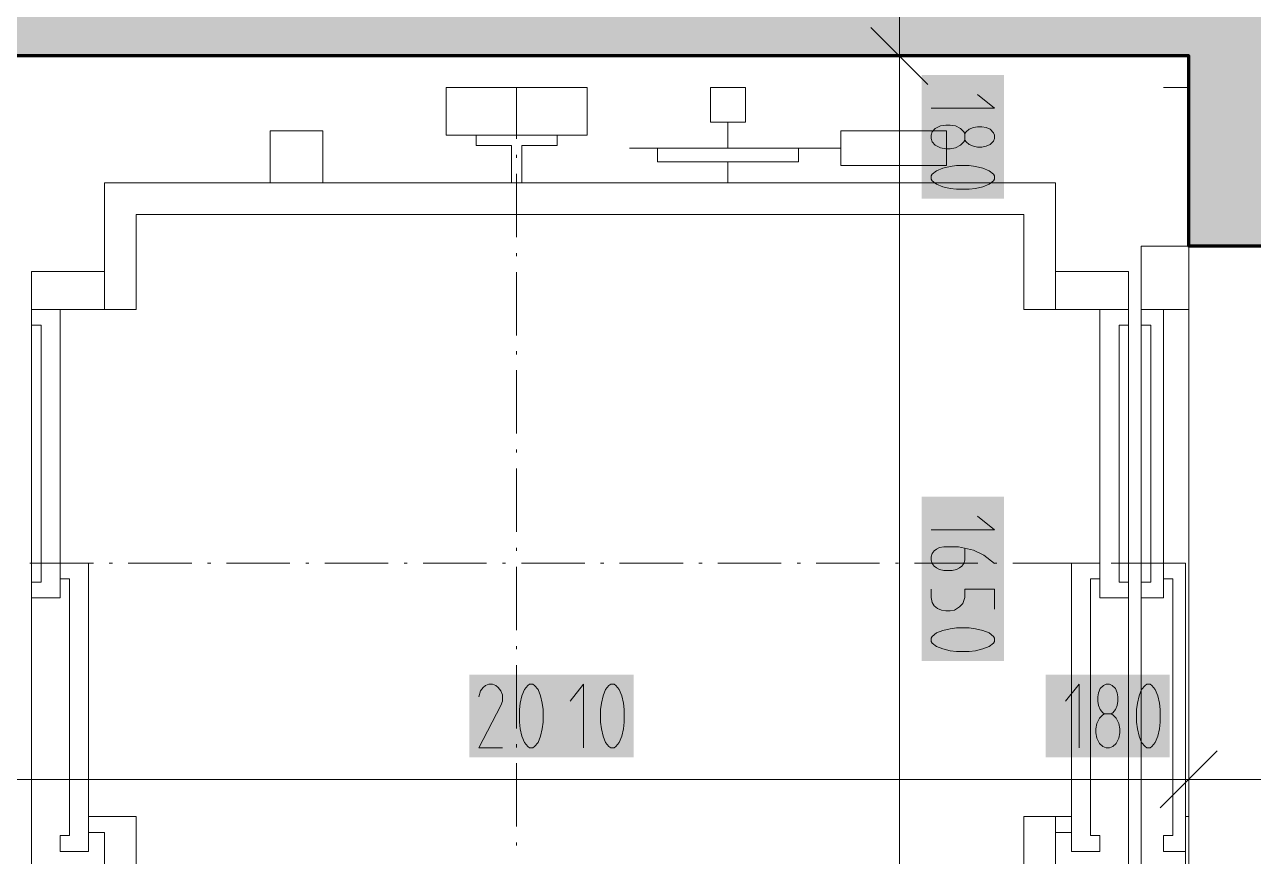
# Model space of a CAD drawing. Header units: millimetres. Extents: x 0 to 594, y 0 to 420.
# Drawn here: x 424.38 to 439.64, y 257.27 to 267.6 of the extents above; entities that cross this region are included whole.
import ezdxf

# ---------------------------------------------------------------- set-up
doc = ezdxf.new("R2010")
doc.units = ezdxf.units.MM
doc.header["$LTSCALE"] = 8
for name, color, linetype in [('PDF_Koty delkove', 7, 'Continuous'), ('PDF_Steny obvodove nosne', 7, 'Continuous'), ('PDF_Vytah', 7, 'Continuous')]:
    doc.layers.add(name, color=color, linetype=linetype)

msp = doc.modelspace()

# ---------------------------------------------------------------- hatches: boundary and pattern name
at = {"layer": 'PDF_Steny obvodove nosne', "true_color": 0xc0c0c0, "transparency": 33554559}
msp.add_hatch(color=9, dxfattribs=at).paths.add_polyline_path([(440.256, 268.63), (421.595, 268.63), (421.595, 267.213), (438.839, 267.213), (440.256, 267.213)])

# ---------------------------------------------------------------- linework, layer by layer
at = {"layer": 'PDF_Koty delkove', "lineweight": 18}
for points in [[(435.245, 271.758), (435.245, 270.441), (435.245, 268.866), (435.245, 268.63), (435.245, 267.213), (435.245, 254.22), (435.245, 252.803), (435.245, 252.567), (435.245, 250.992), (435.245, 250.48), (435.245, 208.63), (435.245, 203.906), (435.245, 202.724), (435.245, 190.913), (435.245, 190.126), (435.245, 155.402)], [(434.891, 267.567), (435.599, 266.858)], [(434.654, 267.213), (435.245, 267.213), (435.836, 267.213)], [(435.639, 266.564), (436.426, 266.564), (436.217, 266.732)], [(436.059, 266.249), (436.073, 266.27), (436.112, 266.301), (436.164, 266.322), (436.217, 266.333), (436.269, 266.333), (436.321, 266.322)], [(436.321, 266.322), (436.374, 266.301), (436.414, 266.259), (436.426, 266.228), (436.426, 266.186), (436.414, 266.155), (436.374, 266.112), (436.321, 266.092), (436.269, 266.081), (436.217, 266.081), (436.164, 266.092), (436.112, 266.112), (436.073, 266.144), (436.059, 266.165)], [(435.639, 261.325), (436.426, 261.325), (436.217, 261.493)], [(435.652, 260.905), (435.639, 260.947), (435.639, 260.989), (435.652, 261.031), (435.679, 261.063), (435.705, 261.083), (435.744, 261.105), (435.797, 261.115), (435.98, 261.115), (436.164, 261.073), (436.295, 261.01), (436.426, 260.905)], [(436.059, 261.094), (436.059, 260.947), (436.046, 260.905), (436.02, 260.874), (435.993, 260.853), (435.954, 260.832), (435.902, 260.821), (435.797, 260.821), (435.744, 260.832), (435.705, 260.853), (435.679, 260.874), (435.652, 260.905)], [(436.426, 260.338), (436.426, 260.59), (436.059, 260.59), (436.059, 260.485), (436.032, 260.412), (435.993, 260.37), (435.928, 260.328), (435.876, 260.317), (435.823, 260.317), (435.77, 260.328), (435.718, 260.349), (435.679, 260.38), (435.652, 260.422), (435.639, 260.485), (435.639, 260.59)], [(430.317, 258.618), (430.022, 258.618), (430.296, 259.144), (430.317, 259.196), (430.317, 259.275), (430.296, 259.327), (430.264, 259.366), (430.233, 259.393), (430.191, 259.406), (430.149, 259.406), (430.107, 259.393), (430.075, 259.366), (430.044, 259.327), (430.022, 259.249)], [(430.653, 259.406), (430.632, 259.393), (430.59, 259.34), (430.559, 259.262), (430.537, 259.17), (430.526, 259.092), (430.526, 258.934), (430.537, 258.855), (430.559, 258.763), (430.59, 258.685), (430.632, 258.632), (430.653, 258.618), (430.695, 258.618), (430.716, 258.632), (430.758, 258.685), (430.789, 258.763), (430.81, 258.855), (430.821, 258.934)], [(430.821, 258.934), (430.821, 259.092), (430.81, 259.17), (430.789, 259.262), (430.758, 259.34), (430.716, 259.393), (430.695, 259.406), (430.653, 259.406)], [(431.324, 258.618), (431.324, 259.406), (431.157, 259.196)], [(437.477, 258.618), (437.477, 259.406), (437.309, 259.196)], [(437.792, 259.039), (437.771, 259.052), (437.739, 259.092), (437.719, 259.144), (437.708, 259.196), (437.708, 259.249), (437.719, 259.301), (437.739, 259.354), (437.782, 259.393), (437.813, 259.406), (437.855, 259.406), (437.886, 259.393), (437.928, 259.354), (437.949, 259.301), (437.96, 259.249), (437.96, 259.196), (437.949, 259.144), (437.928, 259.092), (437.897, 259.052), (437.876, 259.039), (437.792, 259.039), (437.771, 259.026), (437.729, 258.986), (437.697, 258.921), (437.686, 258.855), (437.686, 258.803), (437.697, 258.737), (437.729, 258.671), (437.771, 258.632), (437.813, 258.618), (437.855, 258.618), (437.897, 258.632), (437.939, 258.671), (437.97, 258.737), (437.981, 258.803)], [(438.485, 258.934), (438.485, 259.092), (438.474, 259.17), (438.453, 259.262), (438.422, 259.34), (438.38, 259.393), (438.359, 259.406), (438.317, 259.406), (438.296, 259.393), (438.254, 259.34), (438.223, 259.262), (438.201, 259.17), (438.19, 259.092), (438.19, 258.934), (438.201, 258.855), (438.223, 258.763), (438.254, 258.685)], [(437.981, 258.803), (437.981, 258.855), (437.97, 258.921), (437.939, 258.986), (437.897, 259.026), (437.876, 259.039)], [(438.254, 258.685), (438.296, 258.632), (438.317, 258.618), (438.359, 258.618), (438.38, 258.632), (438.422, 258.685), (438.453, 258.763), (438.474, 258.855), (438.485, 258.934)], [(438.839, 257.634), (438.839, 258.225), (438.839, 258.815)], [(438.484, 257.87), (439.193, 258.579)], [(421.555, 258.225), (423.012, 258.225), (438.839, 258.225), (440.256, 258.225), (440.492, 258.225), (442.067, 258.225)]]:
    msp.add_lwpolyline(points, dxfattribs=at)
for points in [[(435.823, 266.06), (435.876, 266.06), (435.941, 266.071), (436.006, 266.102), (436.046, 266.144), (436.059, 266.165), (436.059, 266.249), (436.046, 266.27), (436.006, 266.312), (435.941, 266.344), (435.876, 266.354), (435.823, 266.354), (435.758, 266.344), (435.691, 266.312), (435.652, 266.27), (435.639, 266.228), (435.639, 266.186), (435.652, 266.144), (435.691, 266.102), (435.758, 266.071)], [(435.954, 265.556), (436.112, 265.556), (436.19, 265.567), (436.282, 265.588), (436.361, 265.619), (436.414, 265.661), (436.426, 265.682), (436.426, 265.724), (436.414, 265.745), (436.361, 265.787), (436.282, 265.818), (436.19, 265.84), (436.112, 265.85), (435.954, 265.85), (435.876, 265.84), (435.784, 265.818), (435.705, 265.787), (435.652, 265.745), (435.639, 265.724), (435.639, 265.682), (435.652, 265.661), (435.705, 265.619), (435.784, 265.588), (435.876, 265.567)], [(435.954, 259.813), (436.112, 259.813), (436.19, 259.824), (436.282, 259.845), (436.361, 259.876), (436.414, 259.918), (436.426, 259.939), (436.426, 259.981), (436.414, 260.002), (436.361, 260.044), (436.282, 260.075), (436.19, 260.097), (436.112, 260.108), (435.954, 260.108), (435.876, 260.097), (435.784, 260.075), (435.705, 260.044), (435.652, 260.002), (435.639, 259.981), (435.639, 259.939), (435.652, 259.918), (435.705, 259.876), (435.784, 259.845), (435.876, 259.824)], [(431.828, 258.934), (431.828, 259.092), (431.818, 259.17), (431.797, 259.262), (431.765, 259.34), (431.724, 259.393), (431.702, 259.406), (431.661, 259.406), (431.639, 259.393), (431.598, 259.34), (431.566, 259.262), (431.545, 259.17), (431.534, 259.092), (431.534, 258.934), (431.545, 258.855), (431.566, 258.763), (431.598, 258.685), (431.639, 258.632), (431.661, 258.618), (431.702, 258.618), (431.724, 258.632), (431.765, 258.685), (431.797, 258.763), (431.818, 258.855)]]:
    msp.add_lwpolyline(points, close=True, dxfattribs=at)
at = {"layer": 'PDF_Koty delkove', "color": 7, "lineweight": 18, "true_color": 0xffffff, "transparency": 33554559}
for points in [[(434.156, 268.582), (434.156, 267.548), (435.18, 268.582), (435.18, 267.548)], [(435.521, 266.976), (435.521, 265.438), (436.544, 266.976), (436.544, 265.438)], [(435.521, 261.738), (435.521, 259.696), (436.544, 261.738), (436.544, 259.696)], [(429.904, 258.5), (431.946, 258.5), (429.904, 259.524), (431.946, 259.524)], [(437.064, 258.5), (438.602, 258.5), (437.064, 259.524), (438.602, 259.524)]]:
    msp.add_solid(points, dxfattribs=at)
at = {"layer": 'PDF_Steny obvodove nosne', "lineweight": 70}
msp.add_lwpolyline([(421.595, 267.213), (421.595, 268.63), (440.256, 268.63), (440.256, 267.213), (440.256, 267.213), (440.256, 264.85), (438.839, 264.85), (438.839, 267.213), (423.012, 267.213)], dxfattribs=at)
at = {"layer": 'PDF_Steny obvodove nosne', "color": 9, "lineweight": 9, "true_color": 0xc0c0c0, "transparency": 33554559}
msp.add_solid([(438.839, 264.85), (440.256, 264.85), (438.839, 267.213), (440.256, 267.213)], dxfattribs=at)
at = {"layer": 'PDF_Vytah', "lineweight": 9}
for points in [[(429.617, 266.819), (429.617, 266.228), (431.367, 266.228), (431.367, 266.819)], [(432.898, 266.819), (433.336, 266.819), (433.336, 266.388), (432.898, 266.388)], [(433.117, 266.068), (433.117, 266.388)], [(428.086, 266.284), (427.43, 266.284), (427.43, 265.638), (428.086, 265.638)], [(428.086, 266.284), (427.43, 266.284), (427.43, 265.638), (428.086, 265.638)], [(429.989, 266.099), (429.989, 266.228), (429.989, 266.099), (430.427, 266.099), (430.427, 265.638), (430.427, 266.099)], [(430.995, 266.099), (430.995, 266.228), (430.995, 266.099), (430.558, 266.099), (430.558, 265.638), (430.558, 266.099)], [(435.829, 265.853), (435.829, 266.284), (434.517, 266.284), (434.517, 265.853)], [(435.829, 265.853), (435.829, 266.284), (434.517, 266.284), (434.517, 265.853)], [(431.892, 266.068), (434.517, 266.068)], [(433.992, 266.068), (433.992, 265.896), (432.242, 265.896), (432.242, 266.068), (432.242, 265.896), (433.992, 265.896)], [(433.117, 265.638), (433.117, 265.896)], [(424.823, 260.48), (424.823, 264.063), (424.469, 264.063), (424.469, 263.866), (424.587, 263.866), (424.587, 260.677), (424.469, 260.677), (424.469, 260.48)], [(438.524, 260.48), (438.524, 264.063), (438.248, 264.063), (438.248, 263.866), (438.366, 263.866), (438.366, 260.677), (438.248, 260.677), (438.248, 260.48)], [(425.177, 257.331), (425.177, 260.913), (424.823, 260.913), (424.823, 260.717), (424.941, 260.717), (424.941, 257.528), (424.823, 257.528), (424.823, 257.331)], [(437.382, 257.331), (437.382, 260.913), (437.736, 260.913), (437.736, 260.717), (437.618, 260.717), (437.618, 257.528), (437.736, 257.528), (437.736, 257.331)], [(438.799, 257.331), (438.799, 260.913), (438.524, 260.913), (438.524, 260.717), (438.642, 260.717), (438.642, 257.528), (438.524, 257.528), (438.524, 257.331)]]:
    msp.add_lwpolyline(points, close=True, dxfattribs=at)
for points in [[(429.617, 266.819), (429.617, 266.228), (431.367, 266.228), (431.367, 266.819)], [(431.367, 266.819), (429.617, 266.819)], [(430.492, 266.819), (430.492, 266.181)], [(430.492, 266.819), (430.492, 266.819)], [(433.336, 266.819), (433.336, 266.388), (432.898, 266.388)], [(432.898, 266.388), (432.898, 266.819), (433.336, 266.819)], [(438.839, 266.425), (438.839, 266.819), (438.524, 266.819)], [(430.492, 265.984), (430.492, 265.945)], [(430.492, 265.748), (430.492, 264.961)], [(425.374, 264.063), (425.374, 265.638), (437.185, 265.638), (437.185, 264.063)], [(424.469, 264.063), (425.374, 264.063), (425.768, 264.063), (425.768, 265.244), (436.791, 265.244)], [(436.791, 265.244), (436.791, 264.063)], [(430.492, 264.764), (430.492, 264.725)], [(438.799, 257.331), (438.799, 254.417), (438.248, 254.417), (438.248, 264.85)], [(438.524, 264.063), (438.839, 264.063), (438.839, 264.85), (438.248, 264.85)], [(425.374, 264.535), (424.469, 264.535), (424.469, 264.063), (424.469, 254.417), (425.374, 254.417), (425.374, 256.189)], [(430.492, 264.528), (430.492, 263.74)], [(438.091, 264.063), (438.091, 264.535), (437.185, 264.535)], [(436.791, 264.063), (437.185, 264.063), (438.091, 264.063), (438.091, 263.866), (437.973, 263.866), (437.973, 260.677), (438.091, 260.677), (438.091, 260.48), (437.736, 260.48), (437.736, 264.063), (438.091, 264.063), (438.091, 254.417), (437.185, 254.417), (437.185, 256.189), (437.185, 257.567), (437.382, 257.567), (437.382, 257.764), (436.791, 257.764)], [(438.799, 257.764), (438.839, 257.764), (438.839, 264.063)], [(430.492, 263.543), (430.492, 263.504)], [(430.492, 263.307), (430.492, 262.52)], [(430.492, 262.323), (430.492, 262.284)], [(430.492, 262.087), (430.492, 261.299)], [(430.492, 261.102), (430.492, 261.063)], [(424.449, 260.913), (425.236, 260.913)], [(425.433, 260.913), (425.472, 260.913)], [(425.669, 260.913), (426.457, 260.913)], [(426.653, 260.913), (426.693, 260.913)], [(426.89, 260.913), (427.677, 260.913)], [(427.874, 260.913), (427.913, 260.913)], [(428.11, 260.913), (428.897, 260.913)], [(429.094, 260.913), (429.134, 260.913)], [(429.331, 260.913), (430.118, 260.913)], [(430.315, 260.913), (430.354, 260.913)], [(430.492, 260.866), (430.492, 260.079)], [(430.551, 260.913), (431.338, 260.913)], [(431.535, 260.913), (431.575, 260.913)], [(431.771, 260.913), (432.559, 260.913)], [(432.756, 260.913), (432.795, 260.913)], [(432.992, 260.913), (433.779, 260.913)], [(433.976, 260.913), (434.016, 260.913)], [(434.212, 260.913), (435, 260.913)], [(435.197, 260.913), (435.236, 260.913)], [(435.433, 260.913), (436.22, 260.913)], [(436.417, 260.913), (436.457, 260.913)], [(436.653, 260.913), (437.441, 260.913)], [(437.638, 260.913), (437.677, 260.913)], [(437.874, 260.913), (438.661, 260.913)], [(438.839, 260.913), (438.839, 260.913)], [(430.492, 259.882), (430.492, 259.843)], [(430.492, 259.646), (430.492, 258.858)], [(430.492, 258.662), (430.492, 258.622)], [(430.492, 258.425), (430.492, 257.638)], [(436.791, 256.583), (425.768, 256.583), (425.768, 257.764), (425.177, 257.764), (425.177, 257.567), (425.374, 257.567), (425.374, 256.189), (437.185, 256.189)], [(436.791, 257.764), (436.791, 256.583)], [(437.185, 257.764), (437.185, 256.189)], [(438.799, 257.764), (438.799, 257.567)], [(438.839, 257.764), (438.839, 256.976), (438.799, 256.976)], [(430.492, 257.441), (430.492, 257.402)]]:
    msp.add_lwpolyline(points, dxfattribs=at)

doc.saveas('drawing.dxf')
